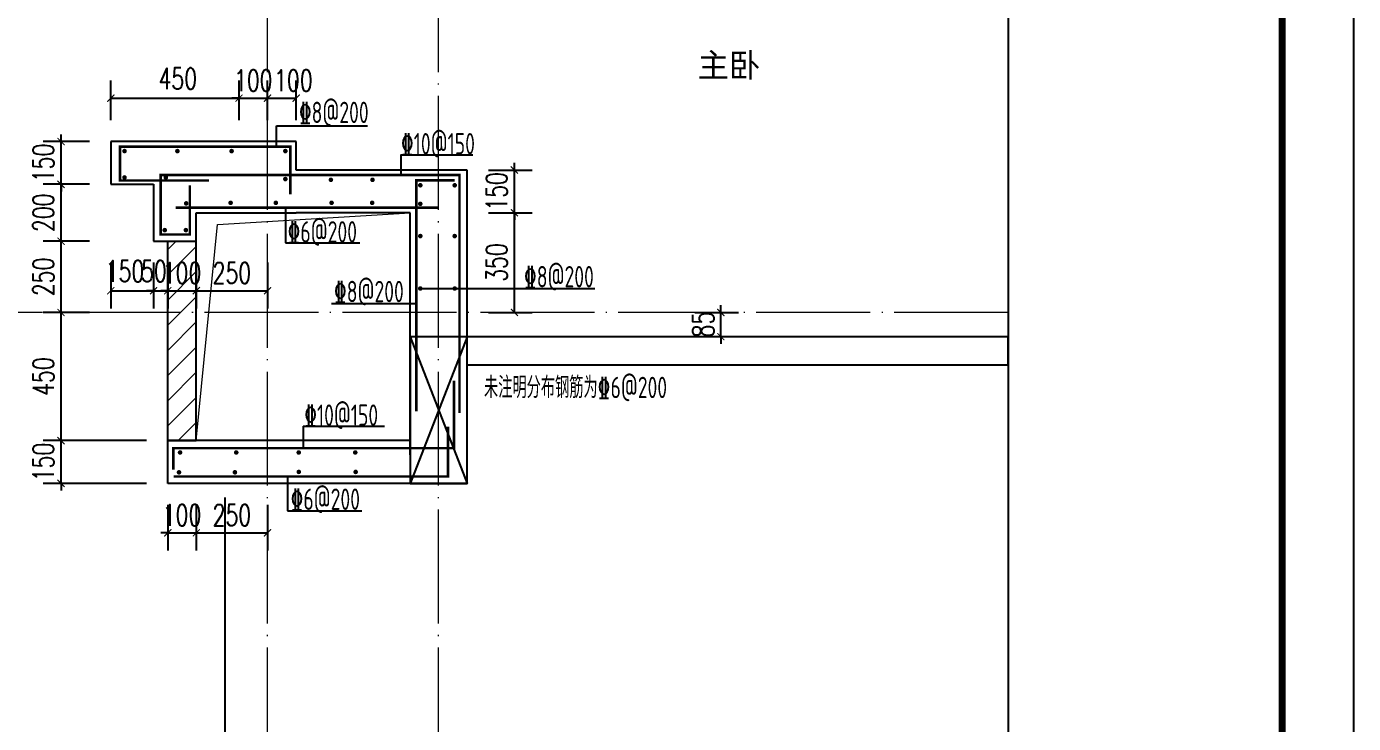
# Model space of a CAD drawing. Extents: x -1058961 to 23600, y -449123 to 2751847.
# Drawn here: x -117966 to -113311, y -28546 to -26099 of the extents above; entities that cross this region are included whole.
import ezdxf

# ---------------------------------------------------------------- set-up
doc = ezdxf.new("R2010")
doc.units = 0
doc.header["$LTSCALE"] = 1000
doc.linetypes.add('DOTE', pattern=[2.42, 2, -0.2, 0.02, -0.2])
doc.layers.get('0').update_dxf_attribs({"linetype": 'CONTINUOUS'})
doc.layers.get('DEFPOINTS').update_dxf_attribs({"linetype": 'CONTINUOUS'})
for name, color, linetype in [('DIM_SYMB', 3, 'CONTINUOUS'), ('PUB_DIM', 3, 'CONTINUOUS'), ('PUB_TEXT', 2, 'CONTINUOUS'), ('REIN', 6, 'CONTINUOUS'), ('S-大样-砼线', 7, 'CONTINUOUS'), ('S-引出线', 40, 'CONTINUOUS'), ('TEXT', 2, 'CONTINUOUS'), ('WALL', 5, 'CONTINUOUS'), ('yichutu', 7, 'CONTINUOUS'), ('看线', 251, 'CONTINUOUS')]:
    doc.layers.add(name, color=color, linetype=linetype)
for name, color, linetype, lineweight in [('DOTE', 19, 'DOTE', 9), ('PUB_HATCH', 8, 'CONTINUOUS', 9), ('图框', 9, 'CONTINUOUS', 18), ('立面-洞口示意', 152, 'CONTINUOUS', 13)]:
    doc.layers.add(name, color=color, linetype=linetype, lineweight=lineweight)
doc.styles.add('_TCH_DIM_T3', font='SIMPLEX', dxfattribs={"width": 0.705882, "bigfont": 'GBCBIG'})
doc.styles.add('TSSD_REIN', font='tssdeng.shx', dxfattribs={"width": 0.7, "height": 300, "bigfont": 'tssdchn.shx'})
doc.dimstyles.new('_TCH_ARCH&&25', dxfattribs={"dimtxt": 74.375, "dimasz": 25, "dimexe": 62.5, "dimexo": 75, "dimgap": 25, "dimtad": 1, "dimdec": 0, "dimzin": 0, "dimdsep": 46, "dimtxsty": '_TCH_DIM_T3', "dimblk": 'ARCHTICK', "dimcen": 0.09, "dimclrt": 7, "dimazin": 0, "dimtfac": 1, "dimtdec": 0, "dimtix": 1, "dimtmove": 2, "dimatfit": 3, "dimldrblk": 'ARCHTICK', "dimfxl": 0, "dimtolj": 1, "dimtzin": 0, "dimarcsym": 0})

# ---------------------------------------------------------------- blocks, each defined once
blk = doc.blocks.new('GFDDDDRG')
at = {"layer": '图框'}
blk.add_lwpolyline([(923309.8, -107437), (923309.8, -159999.5), (893609.8, -159999.5), (893609.8, -107437)], close=True, dxfattribs=at)
blk.add_lwpolyline([(923309.8, -107437), (923309.8, -159999.5), (893609.8, -159999.5), (893609.8, -107437)], close=True, dxfattribs=at)
at = {"layer": '图框', "const_width": 50}
blk.add_lwpolyline([(894109.8, -159499.5), (922809.8, -159499.5), (922809.8, -108687), (894109.8, -108687)], close=True, dxfattribs=at)
blk = doc.blocks.new('yct-1051-594-26275-14850-25-1002.0')
at = {"layer": 'yichutu', "color": 7}
blk.add_lwpolyline([(0, 0), (0, 14850), (26275, 14850), (26275, 0)], close=True, dxfattribs=at)
blk = doc.blocks.new('_ArchTick')
at = {"color": 0, "linetype": 'ByBlock', "const_width": 0.15}
blk.add_lwpolyline([(-0.5, -0.5), (0.5, 0.5)], dxfattribs=at)
blk = doc.blocks.new('*D3315')
at = {"layer": 'DEFPOINTS', "color": 0}
for p in [(-115696, -27103.1), (-115530, -27103.1), (-115696, -27188.1)]:
    blk.add_point(p, dxfattribs=at)
at = {"layer": 'PUB_DIM', "color": 0, "lineweight": -2}
for p, q in [((-115530, -27103.1), (-115530, -27078.1)), ((-115621, -27103.1), (-115467.5, -27103.1)), ((-115530, -27188.1), (-115530, -27103.1)), ((-115621, -27188.1), (-115467.5, -27188.1)), ((-115530, -27188.1), (-115530, -27213.1))]:
    blk.add_line(p, q, dxfattribs=at)
at = {"layer": 'PUB_DIM', "color": 0, "lineweight": -2, "xscale": 25, "yscale": 25, "zscale": 25}
for p, rotation in [((-115530, -27103.1), 270), ((-115530, -27188.1), 90)]:
    blk.add_blockref('_ArchTick', p, dxfattribs=dict(at, rotation=rotation))
at = {"layer": 'PUB_DIM', "color": 7, "insert": (-115592.2, -27145.6), "char_height": 74.38, "attachment_point": 5, "rotation": 90, "style": '_TCH_DIM_T3'}
blk.add_mtext('\\A1;85', dxfattribs=at)
blk = doc.blocks.new('*D3316')
at = {"layer": 'DEFPOINTS', "color": 0}
for p in [(-117220.2, -26350.8), (-117670.2, -26503.1), (-117220.2, -26503.1)]:
    blk.add_point(p, dxfattribs=at)
at = {"layer": 'PUB_DIM', "color": 0, "lineweight": -2}
for p, q in [((-117670.2, -26428.1), (-117670.2, -26288.3)), ((-117220.2, -26428.1), (-117220.2, -26288.3)), ((-117670.2, -26350.8), (-117220.2, -26350.8))]:
    blk.add_line(p, q, dxfattribs=at)
at = {"layer": 'PUB_DIM', "color": 0, "lineweight": -2, "xscale": 25, "yscale": 25, "zscale": 25, "rotation": 180}
blk.add_blockref('_ArchTick', (-117670.2, -26350.8), dxfattribs=at)
at = {"layer": 'PUB_DIM', "color": 0, "lineweight": -2, "xscale": 25, "yscale": 25, "zscale": 25}
blk.add_blockref('_ArchTick', (-117220.2, -26350.8), dxfattribs=at)
at = {"layer": 'PUB_DIM', "color": 7, "insert": (-117435.2, -26282), "char_height": 74.38, "attachment_point": 5, "style": '_TCH_DIM_T3'}
blk.add_mtext('\\A1;450', dxfattribs=at)
blk = doc.blocks.new('*D3317')
at = {"layer": 'DEFPOINTS', "color": 0}
for p in [(-117120.2, -26350.8), (-117220.2, -26503.1), (-117120.2, -26503.1)]:
    blk.add_point(p, dxfattribs=at)
at = {"layer": 'PUB_DIM', "color": 0, "lineweight": -2}
for p, q in [((-117220.2, -26428.1), (-117220.2, -26288.3)), ((-117120.2, -26428.1), (-117120.2, -26288.3)), ((-117220.2, -26350.8), (-117245.2, -26350.8)), ((-117220.2, -26350.8), (-117120.2, -26350.8)), ((-117120.2, -26350.8), (-117095.2, -26350.8))]:
    blk.add_line(p, q, dxfattribs=at)
at = {"layer": 'PUB_DIM', "color": 0, "lineweight": -2, "xscale": 25, "yscale": 25, "zscale": 25}
blk.add_blockref('_ArchTick', (-117220.2, -26350.8), dxfattribs=at)
at = {"layer": 'PUB_DIM', "color": 0, "lineweight": -2, "xscale": 25, "yscale": 25, "zscale": 25, "rotation": 180}
blk.add_blockref('_ArchTick', (-117120.2, -26350.8), dxfattribs=at)
at = {"layer": 'PUB_DIM', "color": 7, "insert": (-117170.2, -26288.6), "char_height": 74.38, "attachment_point": 5, "style": '_TCH_DIM_T3'}
blk.add_mtext('\\A1;100', dxfattribs=at)
blk = doc.blocks.new('*D3318')
at = {"layer": 'DEFPOINTS', "color": 0}
for p in [(-117470.2, -27703.1), (-117370.2, -27703.1), (-117370.2, -27876.8)]:
    blk.add_point(p, dxfattribs=at)
at = {"layer": 'PUB_DIM', "color": 0, "lineweight": -2}
for p, q in [((-117470.2, -27778.1), (-117470.2, -27939.3)), ((-117370.2, -27778.1), (-117370.2, -27939.3)), ((-117470.2, -27876.8), (-117495.2, -27876.8)), ((-117470.2, -27876.8), (-117370.2, -27876.8)), ((-117370.2, -27876.8), (-117345.2, -27876.8))]:
    blk.add_line(p, q, dxfattribs=at)
at = {"layer": 'PUB_DIM', "color": 0, "lineweight": -2, "xscale": 25, "yscale": 25, "zscale": 25}
blk.add_blockref('_ArchTick', (-117470.2, -27876.8), dxfattribs=at)
at = {"layer": 'PUB_DIM', "color": 0, "lineweight": -2, "xscale": 25, "yscale": 25, "zscale": 25, "rotation": 180}
blk.add_blockref('_ArchTick', (-117370.2, -27876.8), dxfattribs=at)
at = {"layer": 'PUB_DIM', "color": 7, "insert": (-117420.2, -27814.6), "char_height": 74.38, "attachment_point": 5, "style": '_TCH_DIM_T3'}
blk.add_mtext('\\A1;100', dxfattribs=at)
blk = doc.blocks.new('*D3319')
at = {"layer": 'DEFPOINTS', "color": 0}
for p in [(-117370.2, -27703.1), (-117120.2, -27703.1), (-117120.2, -27876.8)]:
    blk.add_point(p, dxfattribs=at)
at = {"layer": 'PUB_DIM', "color": 0, "lineweight": -2}
for p, q in [((-117370.2, -27778.1), (-117370.2, -27939.3)), ((-117120.2, -27778.1), (-117120.2, -27939.3)), ((-117370.2, -27876.8), (-117120.2, -27876.8))]:
    blk.add_line(p, q, dxfattribs=at)
at = {"layer": 'PUB_DIM', "color": 0, "lineweight": -2, "xscale": 25, "yscale": 25, "zscale": 25, "rotation": 180}
blk.add_blockref('_ArchTick', (-117370.2, -27876.8), dxfattribs=at)
at = {"layer": 'PUB_DIM', "color": 0, "lineweight": -2, "xscale": 25, "yscale": 25, "zscale": 25}
blk.add_blockref('_ArchTick', (-117120.2, -27876.8), dxfattribs=at)
at = {"layer": 'PUB_DIM', "color": 7, "insert": (-117245.2, -27814.6), "char_height": 74.38, "attachment_point": 5, "style": '_TCH_DIM_T3'}
blk.add_mtext('\\A1;250', dxfattribs=at)
blk = doc.blocks.new('*D3320')
at = {"layer": 'DEFPOINTS', "color": 0}
for p in [(-117844.8, -26503.1), (-117670.2, -26503.1), (-117670.2, -26653.1)]:
    blk.add_point(p, dxfattribs=at)
at = {"layer": 'PUB_DIM', "color": 0, "lineweight": -2}
for p, q in [((-117844.8, -26503.1), (-117844.8, -26478.1)), ((-117745.2, -26503.1), (-117907.3, -26503.1)), ((-117844.8, -26653.1), (-117844.8, -26503.1)), ((-117745.2, -26653.1), (-117907.3, -26653.1)), ((-117844.8, -26653.1), (-117844.8, -26678.1))]:
    blk.add_line(p, q, dxfattribs=at)
at = {"layer": 'PUB_DIM', "color": 0, "lineweight": -2, "xscale": 25, "yscale": 25, "zscale": 25}
for p, rotation in [((-117844.8, -26503.1), 270), ((-117844.8, -26653.1), 90)]:
    blk.add_blockref('_ArchTick', p, dxfattribs=dict(at, rotation=rotation))
at = {"layer": 'PUB_DIM', "color": 7, "insert": (-117907, -26578.1), "char_height": 74.38, "attachment_point": 5, "rotation": 90, "style": '_TCH_DIM_T3'}
blk.add_mtext('\\A1;150', dxfattribs=at)
blk = doc.blocks.new('*D3321')
at = {"layer": 'DEFPOINTS', "color": 0}
for p in [(-117844.8, -26653.1), (-117670.2, -26653.1), (-117670.2, -26853.1)]:
    blk.add_point(p, dxfattribs=at)
at = {"layer": 'PUB_DIM', "color": 0, "lineweight": -2}
for p, q in [((-117745.2, -26653.1), (-117907.3, -26653.1)), ((-117844.8, -26853.1), (-117844.8, -26653.1)), ((-117745.2, -26853.1), (-117907.3, -26853.1))]:
    blk.add_line(p, q, dxfattribs=at)
at = {"layer": 'PUB_DIM', "color": 0, "lineweight": -2, "xscale": 25, "yscale": 25, "zscale": 25}
for p, rotation in [((-117844.8, -26653.1), 90), ((-117844.8, -26853.1), 270)]:
    blk.add_blockref('_ArchTick', p, dxfattribs=dict(at, rotation=rotation))
at = {"layer": 'PUB_DIM', "color": 7, "insert": (-117907, -26753.1), "char_height": 74.38, "attachment_point": 5, "rotation": 90, "style": '_TCH_DIM_T3'}
blk.add_mtext('\\A1;200', dxfattribs=at)
blk = doc.blocks.new('*D3322')
at = {"layer": 'DEFPOINTS', "color": 0}
for p in [(-117844.8, -26853.1), (-117670.2, -26853.1), (-117670.2, -27103.1)]:
    blk.add_point(p, dxfattribs=at)
at = {"layer": 'PUB_DIM', "color": 0, "lineweight": -2}
for p, q in [((-117745.2, -26853.1), (-117907.3, -26853.1)), ((-117844.8, -27103.1), (-117844.8, -26853.1)), ((-117745.2, -27103.1), (-117907.3, -27103.1))]:
    blk.add_line(p, q, dxfattribs=at)
at = {"layer": 'PUB_DIM', "color": 0, "lineweight": -2, "xscale": 25, "yscale": 25, "zscale": 25}
for p, rotation in [((-117844.8, -26853.1), 90), ((-117844.8, -27103.1), 270)]:
    blk.add_blockref('_ArchTick', p, dxfattribs=dict(at, rotation=rotation))
at = {"layer": 'PUB_DIM', "color": 7, "insert": (-117907, -26978.1), "char_height": 74.38, "attachment_point": 5, "rotation": 90, "style": '_TCH_DIM_T3'}
blk.add_mtext('\\A1;250', dxfattribs=at)
blk = doc.blocks.new('*D3323')
at = {"layer": 'DEFPOINTS', "color": 0}
for p in [(-117844.8, -27103.1), (-117670.2, -27103.1), (-117670.2, -27553.1)]:
    blk.add_point(p, dxfattribs=at)
at = {"layer": 'PUB_DIM', "color": 0, "lineweight": -2}
for p, q in [((-117745.2, -27103.1), (-117907.3, -27103.1)), ((-117844.8, -27553.1), (-117844.8, -27103.1)), ((-117745.2, -27553.1), (-117907.3, -27553.1))]:
    blk.add_line(p, q, dxfattribs=at)
at = {"layer": 'PUB_DIM', "color": 0, "lineweight": -2, "xscale": 25, "yscale": 25, "zscale": 25}
for p, rotation in [((-117844.8, -27103.1), 90), ((-117844.8, -27553.1), 270)]:
    blk.add_blockref('_ArchTick', p, dxfattribs=dict(at, rotation=rotation))
at = {"layer": 'PUB_DIM', "color": 7, "insert": (-117907, -27328.1), "char_height": 74.38, "attachment_point": 5, "rotation": 90, "style": '_TCH_DIM_T3'}
blk.add_mtext('\\A1;450', dxfattribs=at)
blk = doc.blocks.new('*D3324')
at = {"layer": 'DEFPOINTS', "color": 0}
for p in [(-117670.2, -26853.1), (-117520.2, -26853.1), (-117520.2, -27026.8)]:
    blk.add_point(p, dxfattribs=at)
at = {"layer": 'PUB_DIM', "color": 0, "lineweight": -2}
for p, q in [((-117670.2, -26928.1), (-117670.2, -27089.3)), ((-117520.2, -26928.1), (-117520.2, -27089.3)), ((-117670.2, -27026.8), (-117520.2, -27026.8))]:
    blk.add_line(p, q, dxfattribs=at)
at = {"layer": 'PUB_DIM', "color": 0, "lineweight": -2, "xscale": 25, "yscale": 25, "zscale": 25, "rotation": 180}
blk.add_blockref('_ArchTick', (-117670.2, -27026.8), dxfattribs=at)
at = {"layer": 'PUB_DIM', "color": 0, "lineweight": -2, "xscale": 25, "yscale": 25, "zscale": 25}
blk.add_blockref('_ArchTick', (-117520.2, -27026.8), dxfattribs=at)
at = {"layer": 'PUB_DIM', "color": 7, "insert": (-117620.3, -26958.1), "char_height": 74.38, "attachment_point": 5, "style": '_TCH_DIM_T3'}
blk.add_mtext('\\A1;150', dxfattribs=at)
blk = doc.blocks.new('*D3325')
at = {"layer": 'DEFPOINTS', "color": 0}
for p in [(-117520.2, -26853.1), (-117470.2, -26853.1), (-117470.2, -27026.8)]:
    blk.add_point(p, dxfattribs=at)
at = {"layer": 'PUB_DIM', "color": 0, "lineweight": -2}
for p, q in [((-117520.2, -26928.1), (-117520.2, -27089.3)), ((-117470.2, -26928.1), (-117470.2, -27089.3)), ((-117520.2, -27026.8), (-117545.2, -27026.8)), ((-117520.2, -27026.8), (-117470.2, -27026.8)), ((-117470.2, -27026.8), (-117445.2, -27026.8))]:
    blk.add_line(p, q, dxfattribs=at)
at = {"layer": 'PUB_DIM', "color": 0, "lineweight": -2, "xscale": 25, "yscale": 25, "zscale": 25}
blk.add_blockref('_ArchTick', (-117520.2, -27026.8), dxfattribs=at)
at = {"layer": 'PUB_DIM', "color": 0, "lineweight": -2, "xscale": 25, "yscale": 25, "zscale": 25, "rotation": 180}
blk.add_blockref('_ArchTick', (-117470.2, -27026.8), dxfattribs=at)
at = {"layer": 'PUB_DIM', "color": 7, "insert": (-117519, -26958.1), "char_height": 74.38, "attachment_point": 5, "style": '_TCH_DIM_T3'}
blk.add_mtext('\\A1;50', dxfattribs=at)
blk = doc.blocks.new('*D3326')
at = {"layer": 'DEFPOINTS', "color": 0}
for p in [(-117470.2, -26853.1), (-117370.2, -26853.1), (-117370.2, -27026.8)]:
    blk.add_point(p, dxfattribs=at)
at = {"layer": 'PUB_DIM', "color": 0, "lineweight": -2}
for p, q in [((-117470.2, -26928.1), (-117470.2, -27089.3)), ((-117370.2, -26928.1), (-117370.2, -27089.3)), ((-117470.2, -27026.8), (-117495.2, -27026.8)), ((-117470.2, -27026.8), (-117370.2, -27026.8)), ((-117370.2, -27026.8), (-117345.2, -27026.8))]:
    blk.add_line(p, q, dxfattribs=at)
at = {"layer": 'PUB_DIM', "color": 0, "lineweight": -2, "xscale": 25, "yscale": 25, "zscale": 25}
blk.add_blockref('_ArchTick', (-117470.2, -27026.8), dxfattribs=at)
at = {"layer": 'PUB_DIM', "color": 0, "lineweight": -2, "xscale": 25, "yscale": 25, "zscale": 25, "rotation": 180}
blk.add_blockref('_ArchTick', (-117370.2, -27026.8), dxfattribs=at)
at = {"layer": 'PUB_DIM', "color": 7, "insert": (-117420.2, -26964.6), "char_height": 74.38, "attachment_point": 5, "style": '_TCH_DIM_T3'}
blk.add_mtext('\\A1;100', dxfattribs=at)
blk = doc.blocks.new('*D3327')
at = {"layer": 'DEFPOINTS', "color": 0}
for p in [(-117370.2, -26853.1), (-117120.2, -26853.1), (-117120.2, -27026.8)]:
    blk.add_point(p, dxfattribs=at)
at = {"layer": 'PUB_DIM', "color": 0, "lineweight": -2}
for p, q in [((-117370.2, -26928.1), (-117370.2, -27089.3)), ((-117120.2, -26928.1), (-117120.2, -27089.3)), ((-117370.2, -27026.8), (-117120.2, -27026.8))]:
    blk.add_line(p, q, dxfattribs=at)
at = {"layer": 'PUB_DIM', "color": 0, "lineweight": -2, "xscale": 25, "yscale": 25, "zscale": 25, "rotation": 180}
blk.add_blockref('_ArchTick', (-117370.2, -27026.8), dxfattribs=at)
at = {"layer": 'PUB_DIM', "color": 0, "lineweight": -2, "xscale": 25, "yscale": 25, "zscale": 25}
blk.add_blockref('_ArchTick', (-117120.2, -27026.8), dxfattribs=at)
at = {"layer": 'PUB_DIM', "color": 7, "insert": (-117245.2, -26964.6), "char_height": 74.38, "attachment_point": 5, "style": '_TCH_DIM_T3'}
blk.add_mtext('\\A1;250', dxfattribs=at)
blk = doc.blocks.new('*D3346')
at = {"layer": 'DEFPOINTS', "color": 0}
for p in [(-116420.2, -26753.1), (-116254.3, -26753.1), (-116420.2, -27103.1)]:
    blk.add_point(p, dxfattribs=at)
at = {"layer": 'PUB_DIM', "color": 0, "lineweight": -2}
for p, q in [((-116345.2, -26753.1), (-116191.8, -26753.1)), ((-116254.3, -27103.1), (-116254.3, -26753.1)), ((-116345.2, -27103.1), (-116191.8, -27103.1))]:
    blk.add_line(p, q, dxfattribs=at)
at = {"layer": 'PUB_DIM', "color": 0, "lineweight": -2, "xscale": 25, "yscale": 25, "zscale": 25}
for p, rotation in [((-116254.3, -26753.1), 90), ((-116254.3, -27103.1), 270)]:
    blk.add_blockref('_ArchTick', p, dxfattribs=dict(at, rotation=rotation))
at = {"layer": 'PUB_DIM', "color": 7, "insert": (-116316.5, -26928.1), "char_height": 74.38, "attachment_point": 5, "rotation": 90, "style": '_TCH_DIM_T3'}
blk.add_mtext('\\A1;350', dxfattribs=at)
blk = doc.blocks.new('*D3347')
at = {"layer": 'DEFPOINTS', "color": 0}
for p in [(-116420.2, -26603.1), (-116254.3, -26603.1), (-116420.2, -26753.1)]:
    blk.add_point(p, dxfattribs=at)
at = {"layer": 'PUB_DIM', "color": 0, "lineweight": -2}
for p, q in [((-116254.3, -26603.1), (-116254.3, -26578.1)), ((-116345.2, -26603.1), (-116191.8, -26603.1)), ((-116254.3, -26753.1), (-116254.3, -26603.1)), ((-116345.2, -26753.1), (-116191.8, -26753.1)), ((-116254.3, -26753.1), (-116254.3, -26778.1))]:
    blk.add_line(p, q, dxfattribs=at)
at = {"layer": 'PUB_DIM', "color": 0, "lineweight": -2, "xscale": 25, "yscale": 25, "zscale": 25}
for p, rotation in [((-116254.3, -26603.1), 270), ((-116254.3, -26753.1), 90)]:
    blk.add_blockref('_ArchTick', p, dxfattribs=dict(at, rotation=rotation))
at = {"layer": 'PUB_DIM', "color": 7, "insert": (-116316.5, -26678.1), "char_height": 74.38, "attachment_point": 5, "rotation": 90, "style": '_TCH_DIM_T3'}
blk.add_mtext('\\A1;150', dxfattribs=at)
blk = doc.blocks.new('*D3348')
at = {"layer": 'DEFPOINTS', "color": 0}
for p in [(-117020.2, -26350.8), (-117120.2, -26503.1), (-117020.2, -26503.1)]:
    blk.add_point(p, dxfattribs=at)
at = {"layer": 'PUB_DIM', "color": 0, "lineweight": -2}
for p, q in [((-117120.2, -26428.1), (-117120.2, -26288.3)), ((-117020.2, -26428.1), (-117020.2, -26288.3)), ((-117120.2, -26350.8), (-117020.2, -26350.8))]:
    blk.add_line(p, q, dxfattribs=at)
at = {"layer": 'PUB_DIM', "color": 0, "lineweight": -2, "xscale": 25, "yscale": 25, "zscale": 25, "rotation": 180}
blk.add_blockref('_ArchTick', (-117120.2, -26350.8), dxfattribs=at)
at = {"layer": 'PUB_DIM', "color": 0, "lineweight": -2, "xscale": 25, "yscale": 25, "zscale": 25}
blk.add_blockref('_ArchTick', (-117020.2, -26350.8), dxfattribs=at)
at = {"layer": 'PUB_DIM', "color": 7, "insert": (-117029.7, -26288.6), "char_height": 74.38, "attachment_point": 5, "style": '_TCH_DIM_T3'}
blk.add_mtext('\\A1;100', dxfattribs=at)
blk = doc.blocks.new('FSDFSFSFSFEFSFESF')
at = {"layer": '看线'}
blk.add_line((1114228.3, 467393.4), (1114228.3, 465805.1), dxfattribs=at)
blk = doc.blocks.new('*D3353')
at = {"layer": 'DEFPOINTS', "color": 0}
for p in [(-117844.8, -27553.1), (-117470.2, -27553.1), (-117470.2, -27703.1)]:
    blk.add_point(p, dxfattribs=at)
at = {"layer": 'PUB_DIM', "color": 0, "lineweight": -2}
for p, q in [((-117545.2, -27553.1), (-117907.3, -27553.1)), ((-117844.8, -27553.1), (-117844.8, -27528.1)), ((-117844.8, -27703.1), (-117844.8, -27553.1)), ((-117545.2, -27703.1), (-117907.3, -27703.1)), ((-117844.8, -27703.1), (-117844.8, -27728.1))]:
    blk.add_line(p, q, dxfattribs=at)
at = {"layer": 'PUB_DIM', "color": 0, "lineweight": -2, "xscale": 25, "yscale": 25, "zscale": 25}
for p, rotation in [((-117844.8, -27553.1), 270), ((-117844.8, -27703.1), 90)]:
    blk.add_blockref('_ArchTick', p, dxfattribs=dict(at, rotation=rotation))
at = {"layer": 'PUB_DIM', "color": 7, "insert": (-117907, -27628.1), "char_height": 74.38, "attachment_point": 5, "rotation": 90, "style": '_TCH_DIM_T3'}
blk.add_mtext('\\A1;150', dxfattribs=at)

msp = doc.modelspace()

# ---------------------------------------------------------------- hatches: boundary and pattern name
at = {"layer": 'PUB_HATCH'}
h = msp.add_hatch(dxfattribs=at)
h.set_pattern_fill('普通砖', color=256, scale=25, style=0)
h.set_pattern_definition([(45, (-522191.086, 135584.79), (-44.1941915, 44.1941915), [])])
h.paths.add_polyline_path([(-117470.23, -27553.12), (-117370.23, -27553.12), (-117370.23, -26853.12), (-117470.23, -26853.12)])

# ---------------------------------------------------------------- linework, layer by layer
at = {"layer": 'DIM_SYMB'}
msp.add_lwpolyline([(-114521.71, -14983.12), (-114521.71, -24615), (-114469.21, -24634.11), (-114574.21, -24652.62), (-114521.71, -24671.25), (-114521.71, -34303.12)], dxfattribs=at)
at = {"layer": 'DOTE', "color": 1, "linetype": 'DOTE', "ltscale": 0.2}
for p, q in [((-117120.23, -34003.12), (-117120.23, -14403.12)), ((-116520.23, -34003.12), (-116520.23, -14403.12)), ((-114521.71, -27103.12), (-118290.43, -27103.12))]:
    msp.add_line(p, q, dxfattribs=at)
at = {"layer": 'REIN', "const_width": 9}
for points in [[(-117040.58, -26688.3), (-117040.58, -26521.38), (-117637.71, -26521.38), (-117637.71, -26639.86), (-117326.05, -26639.86)], [(-117392.88, -26656.89), (-117392.88, -26829.25), (-117495.54, -26829.25), (-117495.54, -26620.64), (-116446.98, -26620.64), (-116446.98, -27455.65)], [(-116598.08, -27450.05), (-116598.08, -26638.92), (-116463.36, -26638.92)], [(-117442.54, -26735.58), (-116521.35, -26735.58)], [(-117450.48, -27654.59), (-117450.48, -27579.72), (-116466.38, -27579.72), (-116466.38, -27342.78)], [(-117449.61, -27678.91), (-116487.57, -27678.91), (-116487.57, -27503.92)]]:
    msp.add_lwpolyline(points, dxfattribs=at)
at = {"layer": 'REIN', "const_width": 8}
for points in [[(-117625.95, -26536.54, 1), (-117617.95, -26536.54, 1)], [(-117440.51, -26536.54, 1), (-117432.51, -26536.54, 1)], [(-117250.36, -26536.54, 1), (-117242.36, -26536.54, 1)], [(-117061.78, -26536.54, 1), (-117053.78, -26536.54, 1)], [(-117625.95, -26629.07, 1), (-117617.95, -26629.07, 1)], [(-117481.03, -26629.07, 1), (-117473.03, -26629.07, 1)], [(-117061.78, -26634.81, 1), (-117053.78, -26634.81, 1)], [(-116901.99, -26637.36, 1), (-116893.99, -26637.36, 1)], [(-116755.98, -26637.36, 1), (-116747.98, -26637.36, 1)], [(-116588.33, -26656.56, 1), (-116580.33, -26656.56, 1)], [(-116467.61, -26656.56, 1), (-116459.61, -26656.56, 1)], [(-117409.62, -26720.23, 1), (-117401.62, -26720.23, 1)], [(-117253.74, -26718.18, 1), (-117245.74, -26718.18, 1)], [(-117095.31, -26718.18, 1), (-117087.31, -26718.18, 1)], [(-116899.53, -26718.18, 1), (-116891.53, -26718.18, 1)], [(-116757.24, -26718.18, 1), (-116749.24, -26718.18, 1)], [(-116588.33, -26721.71, 1), (-116580.33, -26721.71, 1)], [(-117484.94, -26813.98, 1), (-117476.94, -26813.98, 1)], [(-117410.73, -26813.98, 1), (-117402.73, -26813.98, 1)], [(-116588.33, -26834.91, 1), (-116580.33, -26834.91, 1)], [(-116467.61, -26834.91, 1), (-116459.61, -26834.91, 1)], [(-116588.33, -27019.05, 1), (-116580.33, -27019.05, 1)], [(-116467.61, -27019.05, 1), (-116459.61, -27019.05, 1)], [(-117431.11, -27594.78, 1), (-117423.11, -27594.78, 1)], [(-117234.02, -27594.78, 1), (-117226.02, -27594.78, 1)], [(-117014.98, -27594.78, 1), (-117006.98, -27594.78, 1)], [(-116816.45, -27594.78, 1), (-116808.45, -27594.78, 1)], [(-117434.76, -27664.49, 1), (-117426.76, -27664.49, 1)], [(-117238.8, -27664.34, 1), (-117230.8, -27664.34, 1)], [(-117014.66, -27662.94, 1), (-117006.66, -27662.94, 1)], [(-116815.07, -27662.94, 1), (-116807.07, -27662.94, 1)]]:
    msp.add_lwpolyline(points, format="xyb", close=True, dxfattribs=at)
at = {"layer": 'S-大样-砼线'}
for p, q in [((-116620.23, -27188.12), (-116420.23, -27703.12)), ((-116420.23, -27188.12), (-116620.23, -27703.12))]:
    msp.add_line(p, q, dxfattribs=at)
msp.add_lwpolyline([(-116420.23, -27188.12), (-116620.23, -27188.12), (-116620.23, -27703.12), (-116420.23, -27703.12)], close=True, dxfattribs=at)
at = {"layer": 'S-引出线'}
for p, q in [((-117089.36, -26521.38), (-117089.36, -26447.31)), ((-117089.36, -26447.31), (-116769.06, -26447.31)), ((-117057.19, -26735.58), (-117057.19, -26858.99)), ((-117057.19, -26858.99), (-116795.98, -26858.99)), ((-116584.33, -27019.05), (-115972.52, -27019.05)), ((-116895.34, -27072.12), (-116598.08, -27072.12)), ((-116995.35, -27502.78), (-116995.35, -27579.72)), ((-116995.35, -27502.78), (-116709.73, -27502.78)), ((-117050.59, -27678.91), (-117050.59, -27799.06)), ((-117050.59, -27799.06), (-116789.93, -27799.06))]:
    msp.add_line(p, q, dxfattribs=at)
msp.add_lwpolyline([(-116651.36, -26620.64), (-116651.36, -26549.8), (-116400.23, -26549.8)], dxfattribs=at)
at = {"layer": 'WALL'}
for p, q in [((-117020.23, -26503.12), (-117670.23, -26503.12)), ((-117670.23, -26503.12), (-117670.23, -26653.12)), ((-117020.23, -26603.12), (-117020.23, -26503.12)), ((-116420.23, -26603.12), (-117020.23, -26603.12)), ((-116420.23, -27188.12), (-116420.23, -26603.12)), ((-117670.23, -26653.12), (-117520.23, -26653.12)), ((-117520.23, -26653.12), (-117520.23, -26853.12)), ((-117370.23, -26853.12), (-117370.23, -26753.12)), ((-117370.23, -26753.12), (-117366.16, -26753.12)), ((-117366.16, -26753.12), (-117020.23, -26753.12)), ((-116620.23, -26753.12), (-117020.23, -26753.12)), ((-116620.23, -27188.12), (-116620.23, -26753.12)), ((-117520.23, -26853.12), (-117370.23, -26853.12)), ((-117470.23, -27553.12), (-117470.23, -26853.12)), ((-117370.23, -27553.12), (-117370.23, -26853.12)), ((-116620.23, -27603.12), (-116620.23, -27188.12)), ((-114521.71, -27188.12), (-116420.23, -27188.12)), ((-114521.71, -27288.12), (-114521.71, -27188.12)), ((-114521.71, -27288.12), (-116420.23, -27288.12)), ((-116420.23, -27703.12), (-116420.23, -27288.12)), ((-116620.23, -27553.12), (-117470.23, -27553.12)), ((-117470.23, -27703.12), (-117470.23, -27553.12)), ((-117470.23, -27553.12), (-117370.23, -27553.12)), ((-116420.23, -27703.12), (-117470.23, -27703.12))]:
    msp.add_line(p, q, dxfattribs=at)
at = {"layer": '立面-洞口示意'}
msp.add_lwpolyline([(-117370.23, -27553.12), (-117295.77, -26793.76), (-116620.23, -26753.12)], dxfattribs=at)

# ---------------------------------------------------------------- block references
at = {"xscale": 0.5, "yscale": 0.5, "zscale": 0.5}
msp.add_blockref('GFDDDDRG', (-574965.48, 41823.38), dxfattribs=at)
msp.add_blockref('FSDFSFSFSFEFSFESF', (-1231498.51, -495146.49))
at = {"layer": 'yichutu', "rotation": 270}
msp.add_blockref('yct-1051-594-26275-14850-25-1002.0', (-128160.59, -11895.1), dxfattribs=at)

# ---------------------------------------------------------------- texts
at = {"layer": 'PUB_TEXT'}
msp.add_text('主卧', height=84.397, dxfattribs=at).set_placement((-115611.02, -26277.5))
at = {"layer": 'TEXT', "style": 'TSSD_REIN', "width": 0.7}
for s, p in [('%%1328@200', (-117010.62, -26438.16)), ('%%13210@150', (-116652.41, -26548.26)), ('%%1326@200', (-117049.93, -26857.57)), ('%%1328@200', (-116220.58, -27014.94)), ('%%1328@200', (-116887.33, -27067.08)), ('未注明分布钢筋为%%1326@200', (-116361.03, -27403.86)), ('%%13210@150', (-116991.82, -27501.13)), ('%%1326@200', (-117039.48, -27796.23))]:
    msp.add_text(s, height=75, rotation=0, dxfattribs=at).set_placement(p)

# ---------------------------------------------------------------- dimensions: what is measured, and where the dimension line sits
at = {"layer": 'PUB_DIM'}
for base, p1, p2, picture, middle in [((-117220.23, -26350.8), (-117670.23, -26503.12), (-117220.23, -26503.12), '*D3316', (-117435.23, -26282.05)), ((-117520.23, -27026.83), (-117670.23, -26853.12), (-117520.23, -26853.12), '*D3324', (-117620.28, -26958.08)), ((-117470.23, -27026.83), (-117520.23, -26853.12), (-117470.23, -26853.12), '*D3325', (-117518.98, -26958.08))]:
    dim = msp.add_linear_dim(base=base, p1=p1, p2=p2, angle=360, dimstyle='_TCH_ARCH&&25', dxfattribs=at)
    dim.commit()
    dim.dimension.update_dxf_attribs({"geometry": picture, "text_midpoint": middle, "dimtype": 161})
for p1, p2, distance, picture, middle in [((-117220.23, -26503.12), (-117120.23, -26503.12), 152.32, '*D3317', (-117170.23, -26288.61)), ((-117670.23, -26653.12), (-117670.23, -26503.12), 174.61, '*D3320', (-117907.03, -26578.12)), ((-117670.23, -26853.12), (-117670.23, -26653.12), 174.61, '*D3321', (-117907.03, -26753.12)), ((-116420.23, -27103.12), (-116420.23, -26753.12), -165.96, '*D3346', (-116316.46, -26928.12)), ((-117670.23, -27103.12), (-117670.23, -26853.12), 174.61, '*D3322', (-117907.03, -26978.12)), ((-117470.23, -26853.12), (-117370.23, -26853.12), -173.71, '*D3326', (-117420.23, -26964.64)), ((-117370.23, -26853.12), (-117120.23, -26853.12), -173.71, '*D3327', (-117245.23, -26964.64)), ((-117670.23, -27553.12), (-117670.23, -27103.12), 174.61, '*D3323', (-117907.03, -27328.12)), ((-115696.01, -27188.12), (-115696.01, -27103.12), -165.96, '*D3315', (-115592.23, -27145.62)), ((-117470.23, -27703.12), (-117370.23, -27703.12), -173.71, '*D3318', (-117420.23, -27814.64)), ((-117370.23, -27703.12), (-117120.23, -27703.12), -173.71, '*D3319', (-117245.23, -27814.64))]:
    dim = msp.add_aligned_dim(p1=p1, p2=p2, distance=distance, dimstyle='_TCH_ARCH&&25', dxfattribs=at)
    dim.commit()
    dim.dimension.update_dxf_attribs({"geometry": picture, "text_midpoint": middle})
dim = msp.add_linear_dim(base=(-117020.23, -26350.8), p1=(-117120.23, -26503.12), p2=(-117020.23, -26503.12), dimstyle='_TCH_ARCH&&25', dxfattribs=at)
dim.commit()
dim.dimension.update_dxf_attribs({"geometry": '*D3348', "text_midpoint": (-117029.66, -26288.61), "dimtype": 160})
for base, p1, p2, picture, middle in [((-116254.27, -26603.12), (-116420.23, -26753.12), (-116420.23, -26603.12), '*D3347', (-116316.46, -26678.12)), ((-117844.85, -27553.12), (-117470.23, -27703.12), (-117470.23, -27553.12), '*D3353', (-117907.03, -27628.12))]:
    dim = msp.add_linear_dim(base=base, p1=p1, p2=p2, angle=90, dimstyle='_TCH_ARCH&&25', dxfattribs=at)
    dim.commit()
    dim.dimension.update_dxf_attribs({"geometry": picture, "text_midpoint": middle})

doc.saveas('drawing.dxf')
